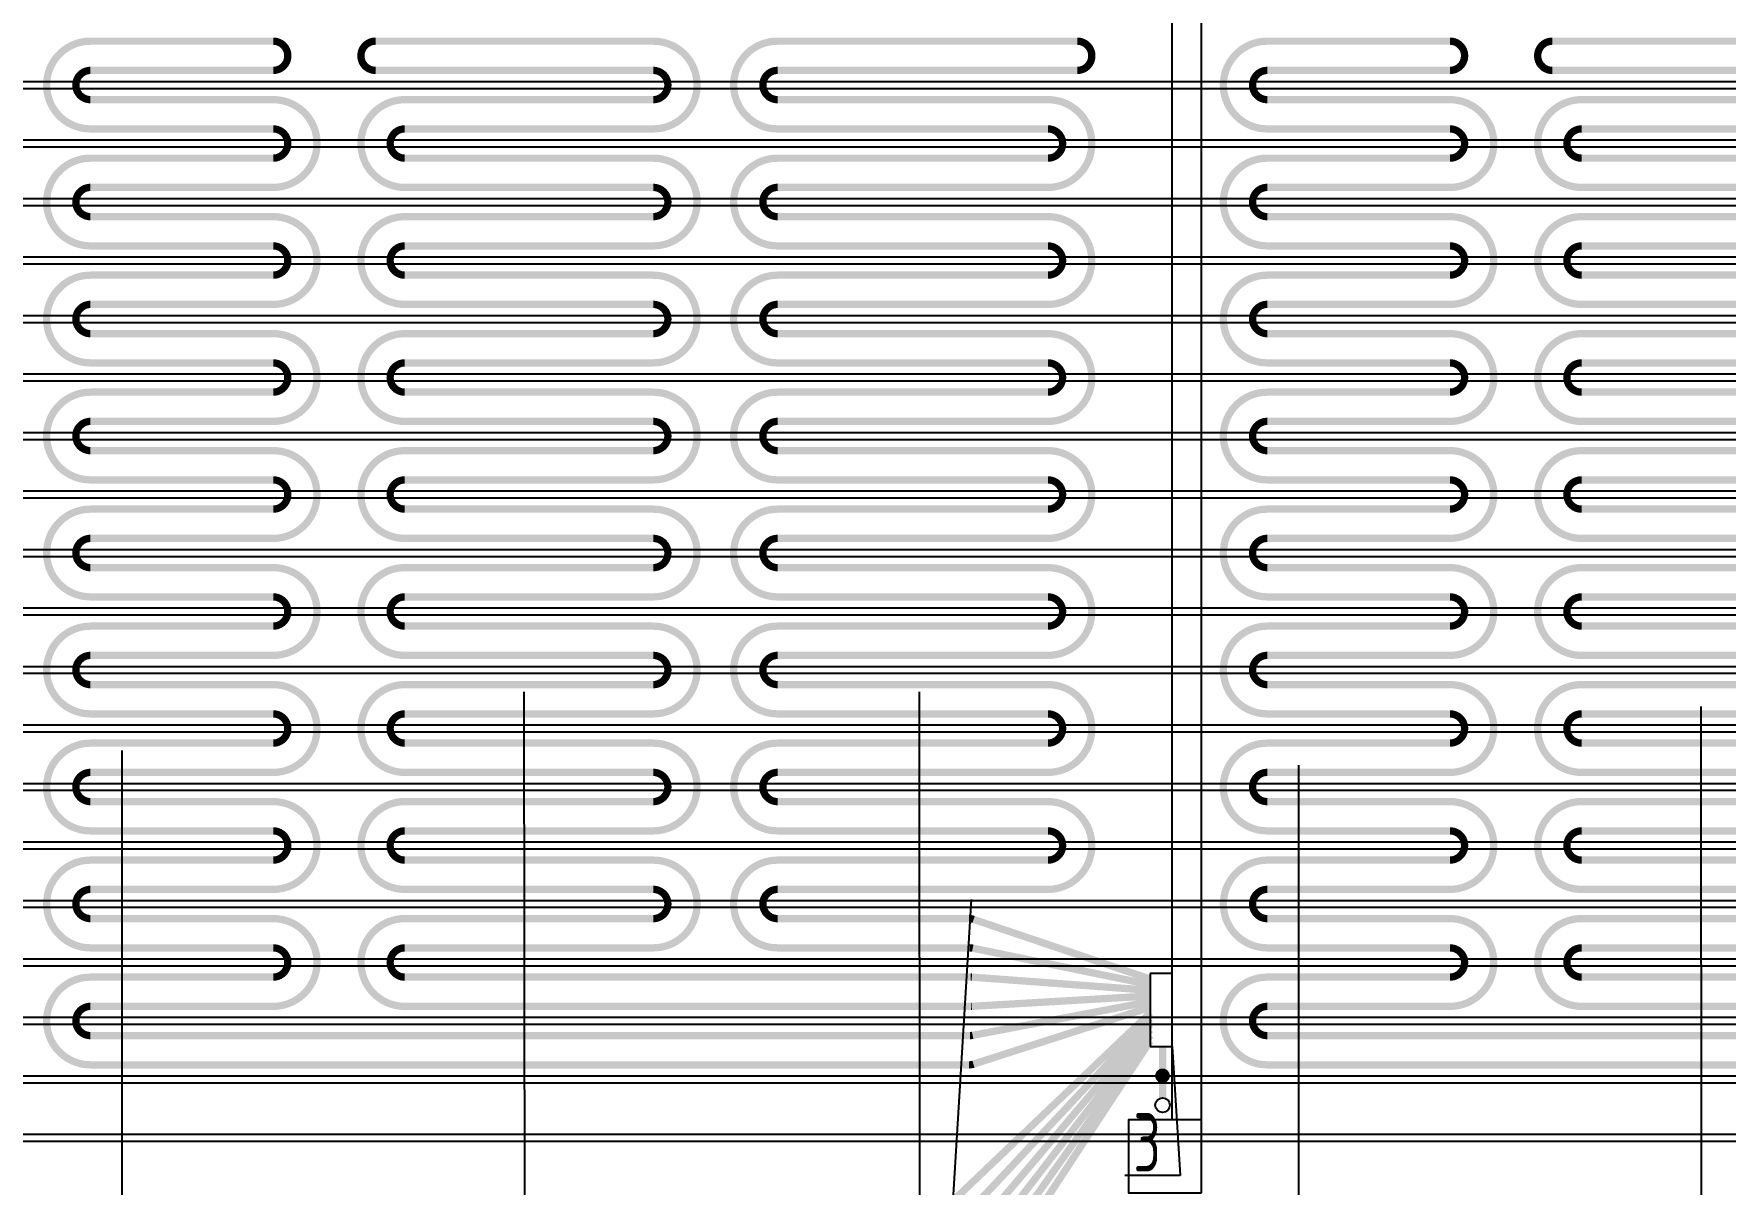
# Model space of a CAD drawing. Extents: x 2430460 to 2514560, y -608375 to -364775.
# Drawn here: x 2451795 to 2463365, y -460784 to -452918 of the extents above; entities that cross this region are included whole.
import ezdxf

# ---------------------------------------------------------------- set-up
doc = ezdxf.new("R2010")
doc.units = 0
doc.header["$LTSCALE"] = 1000
doc.header["$MEASUREMENT"] = 0
doc.linetypes.add('DASH', pattern=[0.35, 0.25, -0.1])
for name, color, linetype in [('COLUMN', 9, 'Continuous'), ('EQ-采暖分集水器', 7, 'Continuous'), ('PIPE-地暖供', 4, 'Continuous'), ('PIPE-暖供水', 3, 'Continuous'), ('VPIPE-暖供水', 3, 'Continuous'), ('VPIPE-暖回水', 2, 'Continuous'), ('WALL', 9, 'Continuous'), ('木龙骨', 23, 'Continuous')]:
    doc.layers.add(name, color=color, linetype=linetype)
doc.styles.add('26#标准$0$TSSD_REIN', font='Tssdeng.shx', dxfattribs={"width": 0.7, "bigfont": 'tssdchn.shx'})

# ---------------------------------------------------------------- blocks, each defined once
blk = doc.blocks.new('_FZHK')
blk.add_lwpolyline([(-0.5, -0.5), (0.5, -0.5), (0.5, 0.5), (-0.5, 0.5)], close=True)
blk = doc.blocks.new('A$C5D18424C')
at = {"layer": 'WALL'}
for p, q in [((-24200, 3560), (-24200, 11210)), ((-24000, 3560), (-24000, 11210))]:
    blk.add_line(p, q, dxfattribs=at)
at = {"layer": 'COLUMN', "xscale": 499.9990233504213, "yscale": 500, "zscale": 500, "rotation": 90}
blk.add_blockref('_FZHK', (-24250, 3310), dxfattribs=at)

msp = doc.modelspace()

# ---------------------------------------------------------------- hatches: boundary and pattern name
at = {"layer": 'VPIPE-暖回水', "linetype": 'DASH'}
msp.add_hatch(color=256, dxfattribs=at).paths.add_polyline_path([(2459565.7, -460043.3), (2459564.6, -460032.9), (2459561.4, -460022.9), (2459556.2, -460013.9), (2459549.2, -460006.1), (2459540.7, -460000), (2459531.2, -459995.7), (2459520.9, -459993.5), (2459510.5, -459993.5), (2459500.3, -459995.7), (2459490.7, -460000), (2459482.2, -460006.1), (2459475.3, -460013.9), (2459470, -460022.9), (2459466.8, -460032.9), (2459465.7, -460043.3), (2459466.8, -460053.7), (2459470, -460063.6), (2459475.3, -460072.7), (2459482.2, -460080.4), (2459490.7, -460086.6), (2459500.3, -460090.8), (2459510.5, -460093), (2459520.9, -460093), (2459531.2, -460090.8), (2459540.7, -460086.6), (2459549.2, -460080.4), (2459556.2, -460072.7), (2459561.4, -460063.6), (2459564.6, -460053.7)])

# ---------------------------------------------------------------- linework, layer by layer
for p, q in [((2455161.2, -469439.5), (2455149.9, -457418.3)), ((2457863.9, -469439.5), (2457852.6, -457418.3)), ((2463211.2, -469539.5), (2463199.9, -457518.3)), ((2452398.3, -469439.5), (2452398.3, -457818.3)), ((2460448.3, -469539.5), (2460448.3, -457918.3)), ((2458207.5, -458837), (2458008.6, -462065.2)), ((2459582, -459843.3), (2459635.7, -460724.8)), ((2459635.7, -460724.8), (2459257.5, -460724.8))]:
    msp.add_line(p, q)
at = {"layer": 'EQ-采暖分集水器'}
for p, q in [((2459432, -459343.3), (2459432, -459843.3)), ((2459582, -459343.3), (2459432, -459343.3)), ((2459432, -459343.3), (2459432, -459843.3)), ((2459582, -459343.3), (2459432, -459343.3)), ((2459582, -459843.3), (2459582, -459343.3)), ((2459582, -459843.3), (2459582, -459343.3)), ((2459432, -459843.3), (2459582, -459843.3)), ((2459432, -459843.3), (2459582, -459843.3))]:
    msp.add_line(p, q, dxfattribs=at)
at = {"layer": 'PIPE-地暖供', "const_width": 50}
for points in [[(2459432, -459574), (2458222.5, -459963.5, -0.0780286), (2458191.8, -459968.3), (2452182, -459968.3, -0.4142136), (2451882, -459668.3, -0.4142136), (2452182, -459368.3), (2453432, -459368.3, 0.4142136), (2453532, -459268.3, 0.4142136), (2453432, -459168.3), (2452182, -459168.3, -0.4142136), (2451882, -458868.3, -0.4142136), (2452182, -458568.3), (2453432, -458568.3, 0.4142136), (2453532, -458468.3, 0.4142136), (2453432, -458368.3), (2452182, -458368.3, -0.4142136), (2451882, -458068.3, -0.4142136), (2452182, -457768.3), (2453432, -457768.3, 0.4142136), (2453532, -457668.3, 0.4142136), (2453432, -457568.3), (2452182, -457568.3, -0.4142136), (2451882, -457268.3, -0.4142136), (2452182, -456968.3), (2453432, -456968.3, 0.4142136), (2453532, -456868.3, 0.4142136), (2453432, -456768.3), (2452182, -456768.3, -0.4142136), (2451882, -456468.3, -0.4142136), (2452182, -456168.3), (2453432, -456168.3, 0.4142136), (2453532, -456068.3, 0.4142136), (2453432, -455968.3), (2452182, -455968.3, -0.4142136), (2451882, -455668.3, -0.4142136), (2452182, -455368.3), (2453432, -455368.3, 0.4142136), (2453532, -455268.3, 0.4142136), (2453432, -455168.3), (2452182, -455168.3, -0.4142136), (2451882, -454868.3, -0.4142136), (2452182, -454568.3), (2453432, -454568.3, 0.4142136), (2453532, -454468.3, 0.4142136), (2453432, -454368.3), (2452182, -454368.3, -0.4142136), (2451882, -454068.3, -0.4142136), (2452182, -453768.3), (2453432, -453768.3, 0.4142136), (2453532, -453668.3, 0.4142136), (2453432, -453568.3), (2452182, -453568.3, -0.4142136), (2451882, -453268.3, -0.4142136), (2452182, -452968.3), (2453432, -452968.3, -0.4142136), (2453532, -453068.3, -0.4142136), (2453432, -453168.3), (2452182, -453168.3, 0.4142136), (2452082, -453268.3, 0.4142136), (2452182, -453368.3), (2453432, -453368.3, -0.4142136), (2453732, -453668.3, -0.4142136), (2453432, -453968.3), (2452182, -453968.3, 0.4142136), (2452082, -454068.3, 0.4142136), (2452182, -454168.3), (2453432, -454168.3, -0.4142136), (2453732, -454468.3, -0.4142136), (2453432, -454768.3), (2452182, -454768.3, 0.4142136), (2452082, -454868.3, 0.4142136), (2452182, -454968.3), (2453432, -454968.3, -0.4142136), (2453732, -455268.3, -0.4142136), (2453432, -455568.3), (2452182, -455568.3, 0.4142136), (2452082, -455668.3, 0.4142136), (2452182, -455768.3), (2453432, -455768.3, -0.4142136), (2453732, -456068.3, -0.4142136), (2453432, -456368.3), (2452182, -456368.3, 0.4142136), (2452082, -456468.3, 0.4142136), (2452182, -456568.3), (2453432, -456568.3, -0.4142136), (2453732, -456868.3, -0.4142136), (2453432, -457168.3), (2452182, -457168.3, 0.4142136), (2452082, -457268.3, 0.4142136), (2452182, -457368.3), (2453432, -457368.3, -0.4142136), (2453732, -457668.3, -0.4142136), (2453432, -457968.3), (2452182, -457968.3, 0.4142136), (2452082, -458068.3, 0.4142136), (2452182, -458168.3), (2453432, -458168.3, -0.4142136), (2453732, -458468.3, -0.4142136), (2453432, -458768.3), (2452182, -458768.3, 0.4142136), (2452082, -458868.3, 0.4142136), (2452182, -458968.3), (2453432, -458968.3, -0.4142136), (2453732, -459268.3, -0.4142136), (2453432, -459568.3), (2452182, -459568.3, 0.4142136), (2452082, -459668.3, 0.4142136), (2452182, -459768.3), (2458198.1, -459768.3, 0.0469839), (2458216.8, -459766.5), (2459432, -459535.6)], [(2459432, -459497.1), (2458210.4, -459568.1, -0.0145122), (2458204.6, -459568.3), (2454332, -459568.3, -0.4142136), (2454032, -459268.3, -0.4142136), (2454332, -458968.3), (2456032, -458968.3, 0.4142136), (2456132, -458868.3, 0.4142136), (2456032, -458768.3), (2454332, -458768.3, -0.4142136), (2454032, -458468.3, -0.4142136), (2454332, -458168.3), (2456032, -458168.3, 0.4142136), (2456132, -458068.3, 0.4142136), (2456032, -457968.3), (2454332, -457968.3, -0.4142136), (2454032, -457668.3, -0.4142136), (2454332, -457368.3), (2456032, -457368.3, 0.4142136), (2456132, -457268.3, 0.4142136), (2456032, -457168.3), (2454332, -457168.3, -0.4142136), (2454032, -456868.3, -0.4142136), (2454332, -456568.3), (2456032, -456568.3, 0.4142136), (2456132, -456468.3, 0.4142136), (2456032, -456368.3), (2454332, -456368.3, -0.4142136), (2454032, -456068.3, -0.4142136), (2454332, -455768.3), (2456032, -455768.3, 0.4142136), (2456132, -455668.3, 0.4142136), (2456032, -455568.3), (2454332, -455568.3, -0.4142136), (2454032, -455268.3, -0.4142136), (2454332, -454968.3), (2456032, -454968.3, 0.4142136), (2456132, -454868.3, 0.4142136), (2456032, -454768.3), (2454332, -454768.3, -0.4142136), (2454032, -454468.3, -0.4142136), (2454332, -454168.3), (2456032, -454168.3, 0.4142136), (2456132, -454068.3, 0.4142136), (2456032, -453968.3), (2454332, -453968.3, -0.4142136), (2454032, -453668.3, -0.4142136), (2454332, -453368.3), (2456032, -453368.3, 0.4142136), (2456132, -453268.3, 0.4142136), (2456032, -453168.3), (2454132, -453168.3, -0.4142136), (2454032, -453068.3), (2454032, -453068.3, -0.4142136), (2454132, -452968.3), (2456032, -452968.3, -0.4142136), (2456332, -453268.3, -0.4142136), (2456032, -453568.3), (2454332, -453568.3, 0.4142136), (2454232, -453668.3, 0.4142136), (2454332, -453768.3), (2456032, -453768.3, -0.4142136), (2456332, -454068.3, -0.4142136), (2456032, -454368.3), (2454332, -454368.3, 0.4142136), (2454232, -454468.3, 0.4142136), (2454332, -454568.3), (2456032, -454568.3, -0.4142136), (2456332, -454868.3, -0.4142136), (2456032, -455168.3), (2454332, -455168.3, 0.4142136), (2454232, -455268.3, 0.4142136), (2454332, -455368.3), (2456032, -455368.3, -0.4142136), (2456332, -455668.3, -0.4142136), (2456032, -455968.3), (2454332, -455968.3, 0.4142136), (2454232, -456068.3, 0.4142136), (2454332, -456168.3), (2456032, -456168.3, -0.4142136), (2456332, -456468.3, -0.4142136), (2456032, -456768.3), (2454332, -456768.3, 0.4142136), (2454232, -456868.3, 0.4142136), (2454332, -456968.3), (2456032, -456968.3, -0.4142136), (2456332, -457268.3, -0.4142136), (2456032, -457568.3), (2454332, -457568.3, 0.4142136), (2454232, -457668.3, 0.4142136), (2454332, -457768.3), (2456032, -457768.3, -0.4142136), (2456332, -458068.3, -0.4142136), (2456032, -458368.3), (2454332, -458368.3, 0.4142136), (2454232, -458468.3, 0.4142136), (2454332, -458568.3), (2456032, -458568.3, -0.4142136), (2456332, -458868.3, -0.4142136), (2456032, -459168.3), (2454332, -459168.3, 0.4142136), (2454232, -459268.3, 0.4142136), (2454332, -459368.3), (2458203.9, -459368.3, -0.0184229), (2458211.2, -459368.5), (2459432, -459458.7)], [(2459432, -459420.2), (2458217.5, -459170.3, 0.0507717), (2458197.4, -459168.3), (2456882, -459168.3, -0.4142136), (2456582, -458868.3, -0.4142136), (2456882, -458568.3), (2458732, -458568.3, 0.4142136), (2458832, -458468.3, 0.4142136), (2458732, -458368.3), (2456882, -458368.3, -0.4142136), (2456582, -458068.3, -0.4142136), (2456882, -457768.3), (2458732, -457768.3, 0.4142136), (2458832, -457668.3, 0.4142136), (2458732, -457568.3), (2456882, -457568.3, -0.4142136), (2456582, -457268.3, -0.4142136), (2456882, -456968.3), (2458732, -456968.3, 0.4142136), (2458832, -456868.3, 0.4142136), (2458732, -456768.3), (2456882, -456768.3, -0.4142136), (2456582, -456468.3, -0.4142136), (2456882, -456168.3), (2458732, -456168.3, 0.4142136), (2458832, -456068.3, 0.4142136), (2458732, -455968.3), (2456882, -455968.3, -0.4142136), (2456582, -455668.3, -0.4142136), (2456882, -455368.3), (2458732, -455368.3, 0.4142136), (2458832, -455268.3, 0.4142136), (2458732, -455168.3), (2456882, -455168.3, -0.4142136), (2456582, -454868.3, -0.4142136), (2456882, -454568.3), (2458732, -454568.3, 0.4142136), (2458832, -454468.3, 0.4142136), (2458732, -454368.3), (2456882, -454368.3, -0.4142136), (2456582, -454068.3, -0.4142136), (2456882, -453768.3), (2458732, -453768.3, 0.4142136), (2458832, -453668.3, 0.4142136), (2458732, -453568.3), (2456882, -453568.3, -0.4142136), (2456582, -453268.3, -0.4142136), (2456882, -452968.3), (2458932, -452968.3, -0.4142136), (2459032, -453068.3), (2459032, -453068.3, -0.4142136), (2458932, -453168.3), (2456882, -453168.3, 0.4142136), (2456782, -453268.3, 0.4142136), (2456882, -453368.3), (2458732, -453368.3, -0.4142136), (2459032, -453668.3, -0.4142136), (2458732, -453968.3), (2456882, -453968.3, 0.4142136), (2456782, -454068.3, 0.4142136), (2456882, -454168.3), (2458732, -454168.3, -0.4142136), (2459032, -454468.3, -0.4142136), (2458732, -454768.3), (2456882, -454768.3, 0.4142136), (2456782, -454868.3, 0.4142136), (2456882, -454968.3), (2458732, -454968.3, -0.4142136), (2459032, -455268.3, -0.4142136), (2458732, -455568.3), (2456882, -455568.3, 0.4142136), (2456782, -455668.3, 0.4142136), (2456882, -455768.3), (2458732, -455768.3, -0.4142136), (2459032, -456068.3, -0.4142136), (2458732, -456368.3), (2456882, -456368.3, 0.4142136), (2456782, -456468.3, 0.4142136), (2456882, -456568.3), (2458732, -456568.3, -0.4142136), (2459032, -456868.3, -0.4142136), (2458732, -457168.3), (2456882, -457168.3, 0.4142136), (2456782, -457268.3, 0.4142136), (2456882, -457368.3), (2458732, -457368.3, -0.4142136), (2459032, -457668.3, -0.4142136), (2458732, -457968.3), (2456882, -457968.3, 0.4142136), (2456782, -458068.3, 0.4142136), (2456882, -458168.3), (2458732, -458168.3, -0.4142136), (2459032, -458468.3, -0.4142136), (2458732, -458768.3), (2456882, -458768.3, 0.4142136), (2456782, -458868.3, 0.4142136), (2456882, -458968.3), (2458191.1, -458968.3, -0.0815927), (2458223.1, -458973.5), (2459432, -459381.7)], [(2466416.7, -459968.3), (2460232, -459968.3, -0.4142136), (2459932, -459668.3, -0.4142136), (2460232, -459368.3), (2461482, -459368.3, 0.4142136), (2461582, -459268.3, 0.4142136), (2461482, -459168.3), (2460232, -459168.3, -0.4142136), (2459932, -458868.3, -0.4142136), (2460232, -458568.3), (2461482, -458568.3, 0.4142136), (2461582, -458468.3, 0.4142136), (2461482, -458368.3), (2460232, -458368.3, -0.4142136), (2459932, -458068.3, -0.4142136), (2460232, -457768.3), (2461482, -457768.3, 0.4142136), (2461582, -457668.3, 0.4142136), (2461482, -457568.3), (2460232, -457568.3, -0.4142136), (2459932, -457268.3, -0.4142136), (2460232, -456968.3), (2461482, -456968.3, 0.4142136), (2461582, -456868.3, 0.4142136), (2461482, -456768.3), (2460232, -456768.3, -0.4142136), (2459932, -456468.3, -0.4142136), (2460232, -456168.3), (2461482, -456168.3, 0.4142136), (2461582, -456068.3, 0.4142136), (2461482, -455968.3), (2460232, -455968.3, -0.4142136), (2459932, -455668.3, -0.4142136), (2460232, -455368.3), (2461482, -455368.3, 0.4142136), (2461582, -455268.3, 0.4142136), (2461482, -455168.3), (2460232, -455168.3, -0.4142136), (2459932, -454868.3, -0.4142136), (2460232, -454568.3), (2461482, -454568.3, 0.4142136), (2461582, -454468.3, 0.4142136), (2461482, -454368.3), (2460232, -454368.3, -0.4142136), (2459932, -454068.3, -0.4142136), (2460232, -453768.3), (2461482, -453768.3, 0.4142136), (2461582, -453668.3, 0.4142136), (2461482, -453568.3), (2460232, -453568.3, -0.4142136), (2459932, -453268.3, -0.4142136), (2460232, -452968.3), (2461482, -452968.3, -0.4142136), (2461582, -453068.3, -0.4142136), (2461482, -453168.3), (2460232, -453168.3, 0.4142136), (2460132, -453268.3, 0.4142136), (2460232, -453368.3), (2461482, -453368.3, -0.4142136), (2461782, -453668.3, -0.4142136), (2461482, -453968.3), (2460232, -453968.3, 0.4142136), (2460132, -454068.3, 0.4142136), (2460232, -454168.3), (2461482, -454168.3, -0.4142136), (2461782, -454468.3, -0.4142136), (2461482, -454768.3), (2460232, -454768.3, 0.4142136), (2460132, -454868.3, 0.4142136), (2460232, -454968.3), (2461482, -454968.3, -0.4142136), (2461782, -455268.3, -0.4142136), (2461482, -455568.3), (2460232, -455568.3, 0.4142136), (2460132, -455668.3, 0.4142136), (2460232, -455768.3), (2461482, -455768.3, -0.4142136), (2461782, -456068.3, -0.4142136), (2461482, -456368.3), (2460232, -456368.3, 0.4142136), (2460132, -456468.3, 0.4142136), (2460232, -456568.3), (2461482, -456568.3, -0.4142136), (2461782, -456868.3, -0.4142136), (2461482, -457168.3), (2460232, -457168.3, 0.4142136), (2460132, -457268.3, 0.4142136), (2460232, -457368.3), (2461482, -457368.3, -0.4142136), (2461782, -457668.3, -0.4142136), (2461482, -457968.3), (2460232, -457968.3, 0.4142136), (2460132, -458068.3, 0.4142136), (2460232, -458168.3), (2461482, -458168.3, -0.4142136), (2461782, -458468.3, -0.4142136), (2461482, -458768.3), (2460232, -458768.3, 0.4142136), (2460132, -458868.3, 0.4142136), (2460232, -458968.3), (2461482, -458968.3, -0.4142136), (2461782, -459268.3, -0.4142136), (2461482, -459568.3), (2460232, -459568.3, 0.4142136), (2460132, -459668.3, 0.4142136), (2460232, -459768.3), (2466409.7, -459768.3, -0.2255798)], [(2464082, -453168.3), (2462182, -453168.3, -0.4142136), (2462082, -453068.3), (2462082, -453068.3, -0.4142136), (2462182, -452968.3), (2464082, -452968.3, -0.4142136)], [(2464082, -453968.3), (2462382, -453968.3, -0.4142136), (2462082, -453668.3, -0.4142136), (2462382, -453368.3), (2464082, -453368.3, 0.4142136)], [(2464082, -453568.3), (2462382, -453568.3, 0.4142136), (2462282, -453668.3, 0.4142136), (2462382, -453768.3), (2464082, -453768.3, -0.4142136)], [(2464082, -454768.3), (2462382, -454768.3, -0.4142136), (2462082, -454468.3, -0.4142136), (2462382, -454168.3), (2464082, -454168.3, 0.4142136)], [(2464082, -454368.3), (2462382, -454368.3, 0.4142136), (2462282, -454468.3, 0.4142136), (2462382, -454568.3), (2464082, -454568.3, -0.4142136)], [(2464082, -455568.3), (2462382, -455568.3, -0.4142136), (2462082, -455268.3, -0.4142136), (2462382, -454968.3), (2464082, -454968.3, 0.4142136)], [(2464082, -455168.3), (2462382, -455168.3, 0.4142136), (2462282, -455268.3, 0.4142136), (2462382, -455368.3), (2464082, -455368.3, -0.4142136)], [(2464082, -456368.3), (2462382, -456368.3, -0.4142136), (2462082, -456068.3, -0.4142136), (2462382, -455768.3), (2464082, -455768.3, 0.4142136)], [(2464082, -455968.3), (2462382, -455968.3, 0.4142136), (2462282, -456068.3, 0.4142136), (2462382, -456168.3), (2464082, -456168.3, -0.4142136)], [(2464082, -457168.3), (2462382, -457168.3, -0.4142136), (2462082, -456868.3, -0.4142136), (2462382, -456568.3), (2464082, -456568.3, 0.4142136)], [(2464082, -456768.3), (2462382, -456768.3, 0.4142136), (2462282, -456868.3, 0.4142136), (2462382, -456968.3), (2464082, -456968.3, -0.4142136)], [(2464082, -457968.3), (2462382, -457968.3, -0.4142136), (2462082, -457668.3, -0.4142136), (2462382, -457368.3), (2464082, -457368.3, 0.4142136)], [(2464082, -457568.3), (2462382, -457568.3, 0.4142136), (2462282, -457668.3, 0.4142136), (2462382, -457768.3), (2464082, -457768.3, -0.4142136)], [(2464082, -458768.3), (2462382, -458768.3, -0.4142136), (2462082, -458468.3, -0.4142136), (2462382, -458168.3), (2464082, -458168.3, 0.4142136)], [(2464082, -458368.3), (2462382, -458368.3, 0.4142136), (2462282, -458468.3, 0.4142136), (2462382, -458568.3), (2464082, -458568.3, -0.4142136)], [(2466417, -459568.3), (2462382, -459568.3, -0.4142136), (2462082, -459268.3, -0.4142136), (2462382, -458968.3), (2464082, -458968.3, 0.4142136)], [(2464082, -459168.3), (2462382, -459168.3, 0.4142136), (2462282, -459268.3, 0.4142136), (2462382, -459368.3), (2466399.3, -459368.3, -0.2688361)], [(2459432, -459612.5), (2458037.5, -460940.7, -0.1925943)], [(2459432, -459689.4), (2458038.5, -461332.9, -0.2203524)], [(2459432, -459766.3), (2458038.5, -461726.2, -0.2427849)]]:
    msp.add_lwpolyline(points, format="xyb", dxfattribs=at)
for points in [[(2458038.2, -461136.7), (2459432, -459651)], [(2458038.2, -461923.2), (2459432, -459804.8)], [(2458038.6, -461529.4), (2459432, -459727.9)]]:
    msp.add_lwpolyline(points, dxfattribs=at)
at = {"layer": 'PIPE-暖供水', "linetype": 'Continuous', "const_width": 50}
msp.add_lwpolyline([(2459515.7, -460193.3), (2459515.7, -459843.3)], dxfattribs=at)
at = {"layer": 'VPIPE-暖供水', "linetype": 'Continuous'}
msp.add_circle((2459515.7, -460243.3), 50, dxfattribs=at)
at = {"layer": '木龙骨', "color": 253}
for points in [[(2443182, -453243.3), (2499582, -453243.3), (2499582, -453293.3), (2443182, -453293.3)], [(2443182, -453643.3), (2499582, -453643.3), (2499582, -453693.3), (2443182, -453693.3)], [(2443182, -454043.3), (2499582, -454043.3), (2499582, -454093.3), (2443182, -454093.3)], [(2443182, -454443.3), (2499582, -454443.3), (2499582, -454493.3), (2443182, -454493.3)], [(2443182, -454843.3), (2499582, -454843.3), (2499582, -454893.3), (2443182, -454893.3)], [(2443182, -455243.3), (2499582, -455243.3), (2499582, -455293.3), (2443182, -455293.3)], [(2443182, -455643.3), (2499582, -455643.3), (2499582, -455693.3), (2443182, -455693.3)], [(2443182, -456043.3), (2499582, -456043.3), (2499582, -456093.3), (2443182, -456093.3)], [(2443182, -456443.3), (2499582, -456443.3), (2499582, -456493.3), (2443182, -456493.3)], [(2443182, -456843.3), (2499582, -456843.3), (2499582, -456893.3), (2443182, -456893.3)], [(2443182, -457243.3), (2499582, -457243.3), (2499582, -457293.3), (2443182, -457293.3)], [(2443182, -457643.3), (2499582, -457643.3), (2499582, -457693.3), (2443182, -457693.3)], [(2443182, -458043.3), (2499582, -458043.3), (2499582, -458093.3), (2443182, -458093.3)], [(2443182, -458443.3), (2499582, -458443.3), (2499582, -458493.3), (2443182, -458493.3)], [(2443182, -458843.3), (2499582, -458843.3), (2499582, -458893.3), (2443182, -458893.3)], [(2443182, -459243.3), (2499582, -459243.3), (2499582, -459293.3), (2443182, -459293.3)], [(2443182, -459643.3), (2499582, -459643.3), (2499582, -459693.3), (2443182, -459693.3)], [(2443182, -460043.3), (2499582, -460043.3), (2499582, -460093.3), (2443182, -460093.3)], [(2443182, -460443.3), (2499182, -460443.3), (2499182, -460493.3), (2443182, -460493.3)]]:
    msp.add_lwpolyline(points, dxfattribs=at)

# ---------------------------------------------------------------- block references
msp.add_blockref('A$C5D18424C', (2483782, -463903.3))

# ---------------------------------------------------------------- texts
at = {"insert": (2459504.1, -460698.1), "char_height": 400, "width": 1509.222, "attachment_point": 9, "style": '26#标准$0$TSSD_REIN'}
msp.add_mtext('3', dxfattribs=at)

doc.saveas('drawing.dxf')
